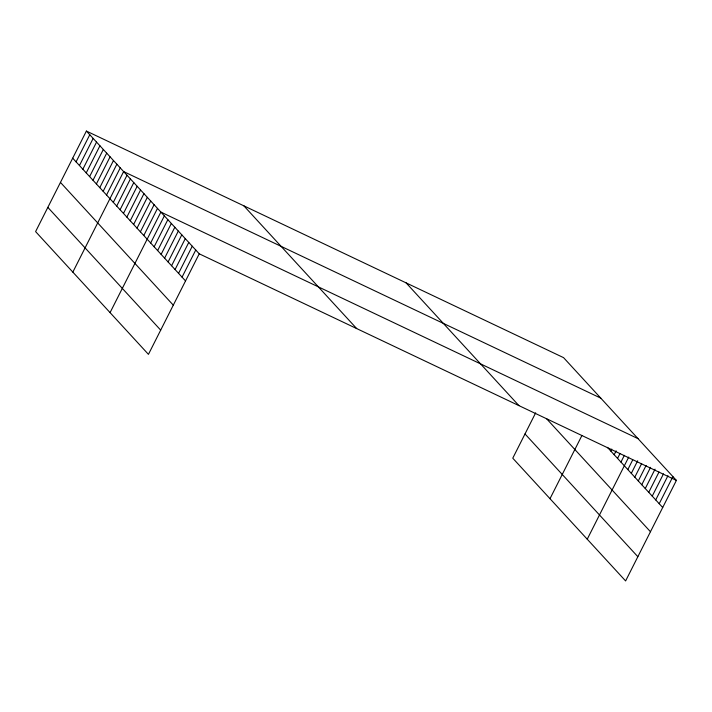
<?xml version="1.0" encoding="UTF-8"?>
<svg xmlns="http://www.w3.org/2000/svg" width="712" height="712" viewBox="0 0 712 712"><rect width="100%" height="100%" fill="white"/><g stroke="black" fill="none" stroke-linecap="round" stroke-linejoin="round"><path stroke-width="1.07" d="M86.392 131.061L35.6 231.605L148.443 354.362L199.235 253.81L86.392 131.061L563.557 357.638L676.4 480.395L625.608 580.939L512.765 458.19L535.673 412.827M76.077 161.864L89.774 134.746M79.459 165.54L93.156 138.431M82.85 169.225L96.547 142.106M86.232 172.909L99.929 145.791M89.623 176.594L103.32 149.475M93.005 180.27L106.702 153.16M96.387 183.954L110.084 156.836M99.778 187.639L113.475 160.52M103.16 191.323L116.857 164.205M106.542 194.999L120.239 167.89M72.838 272.118L123.63 171.574L600.794 398.15M113.315 202.368L127.012 175.25M116.706 206.053L130.403 178.935M120.088 209.728L133.785 182.619M123.47 213.413L137.167 186.304M126.861 217.098L140.558 189.979M130.243 220.782L143.94 193.664M133.633 224.467L147.322 197.349M137.016 228.143L150.713 201.033M140.398 231.827L154.095 204.709M143.788 235.512L157.486 208.394M110.075 312.621L160.868 212.078L638.032 438.654M150.659 242.988L164.356 215.87M154.148 246.779L167.845 219.67M157.637 250.58L171.334 223.461M161.126 254.371L174.823 227.253M164.614 258.162L178.311 231.053M168.103 261.954L181.791 234.844M171.583 265.754L185.28 238.636M175.072 269.545L188.769 242.427M178.561 273.337L192.258 246.227M182.05 277.137L195.747 250.019M550.002 498.694L581.918 435.513M610.798 451.043L611.768 449.103M614.18 454.728L616.138 450.847M617.562 458.403L620.01 453.562M620.953 462.088L624.371 455.315M587.24 539.207L628.74 457.059M627.824 469.564L632.719 459.881M631.313 473.364L637.667 460.771M634.801 477.156L641.646 463.601M638.29 480.947L646.113 465.452M641.779 484.738L650.581 467.312M645.268 488.539L655.049 469.172M648.748 492.33L659.027 471.994M652.236 496.122L663.486 473.854M655.725 499.922L667.954 475.714M659.214 503.713L672.911 476.595M199.235 253.81L676.4 480.395M607.407 447.358L662.703 507.505M546.416 418.567L650.465 531.739M406.089 282.869L518.932 405.618M525.002 433.955L637.854 556.704M243.851 205.83L356.703 328.588M72.695 158.18L185.538 280.928M60.449 182.405L173.301 305.163M47.837 207.379L160.69 330.128"/></g></svg>
